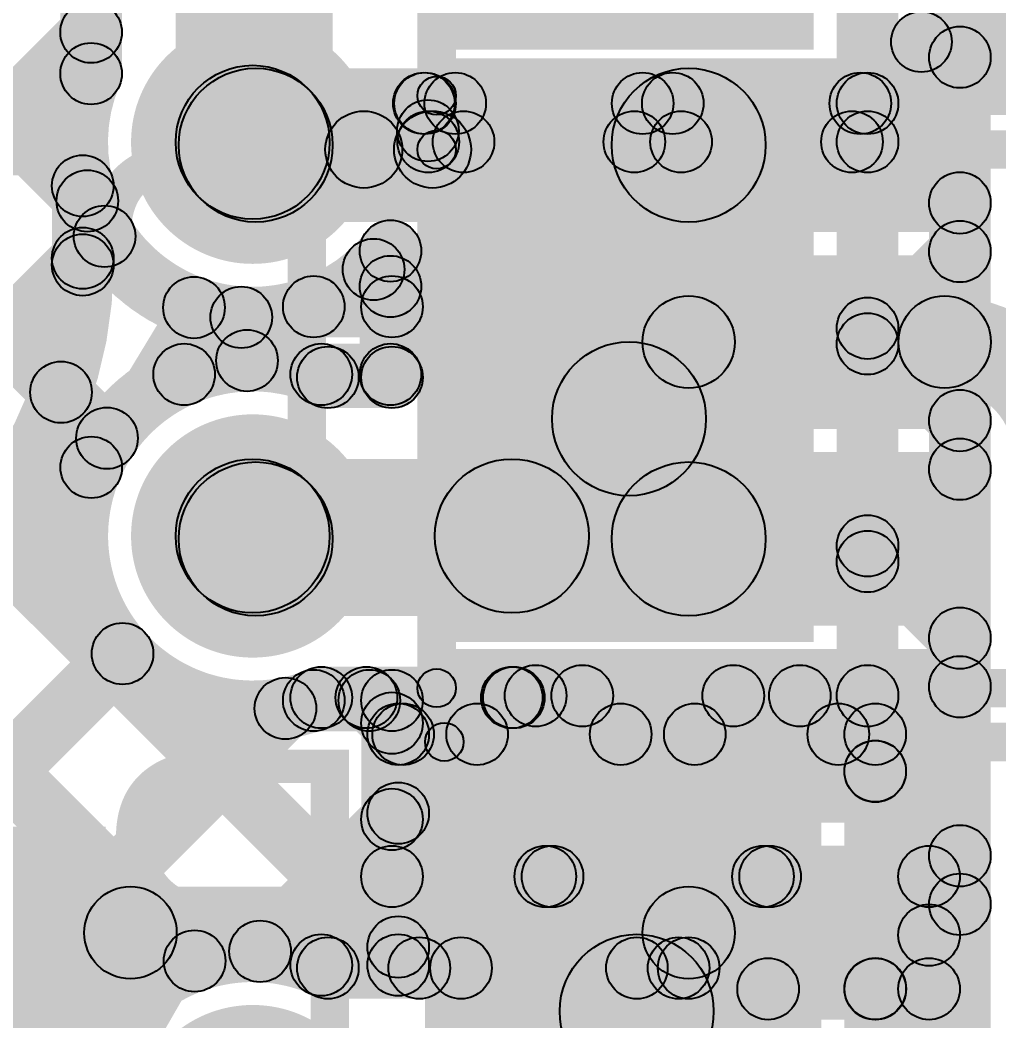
# Model space of a CAD drawing. Header units: millimetres. Extents: x 3.07 to 5.81, y 1.29 to 3.84.
# Drawn here: x 5.1638 to 5.2911, y 1.8767 to 2.0068 of the extents above; entities that cross this region are included whole.
import ezdxf

# ---------------------------------------------------------------- set-up
doc = ezdxf.new("R2010")
doc.units = ezdxf.units.MM
doc.header["$MEASUREMENT"] = 0
for name, color, linetype in [('BottomLayer', 5, 'Continuous'), ('BottomOverlay', 54, 'Continuous'), ('BottomPaste', 16, 'Continuous'), ('BottomSolder', 6, 'Continuous'), ('TopLayer', 1, 'Continuous'), ('TopOverlay', 2, 'Continuous'), ('TopPaste', 8, 'Continuous'), ('TopSolder', 216, 'Continuous'), ('ViaHoleLayer', 16, 'Continuous')]:
    doc.layers.add(name, color=color, linetype=linetype)

# ---------------------------------------------------------------- blocks, each defined once
blk = doc.blocks.new('16_TSSOP_17')
at = {"layer": 'TopLayer'}
for points in [[(-0.13681, 0.09685), (-0.08169, 0.09685), (-0.08169, 0.08228), (-0.13681, 0.08228)], [(-0.13681, 0.07126), (-0.08169, 0.07126), (-0.08169, 0.05669), (-0.13681, 0.05669)], [(-0.13681, 0.04567), (-0.08169, 0.04567), (-0.08169, 0.0311), (-0.13681, 0.0311)], [(-0.13681, 0.02008), (-0.08169, 0.02008), (-0.08169, 0.00551), (-0.13681, 0.00551)], [(-0.13681, -0.00551), (-0.08169, -0.00551), (-0.08169, -0.02008), (-0.13681, -0.02008)]]:
    blk.add_hatch(color=1, dxfattribs=at).paths.add_polyline_path(points)
at = {"layer": 'TopOverlay'}
h = blk.add_hatch(color=2, dxfattribs=at)
edge = h.paths.add_edge_path()
edge.add_arc((-0.079, 0.103), 0.00394, 0, 360)
blk.add_hatch(color=2, dxfattribs=at).paths.add_polyline_path([(-0.079, 0.09906), (-0.079, 0.10694), (0.079, 0.10694), (0.079, 0.09906)])
h = blk.add_hatch(color=2, dxfattribs=at)
edge = h.paths.add_edge_path()
edge.add_arc((-0.15147, 0.089), 0.005, 0, 360)
h = blk.add_hatch(color=2, dxfattribs=at)
edge = h.paths.add_edge_path()
edge.add_arc((-0.14253, 0.089), 0.005, 0, 360)
at = {"layer": 'TopPaste'}
for points in [[(-0.13681, 0.09685), (-0.08169, 0.09685), (-0.08169, 0.08228), (-0.13681, 0.08228)], [(-0.13681, 0.07126), (-0.08169, 0.07126), (-0.08169, 0.05669), (-0.13681, 0.05669)], [(-0.13681, 0.04567), (-0.08169, 0.04567), (-0.08169, 0.0311), (-0.13681, 0.0311)], [(-0.13681, 0.02008), (-0.08169, 0.02008), (-0.08169, 0.00551), (-0.13681, 0.00551)], [(-0.13681, -0.00551), (-0.08169, -0.00551), (-0.08169, -0.02008), (-0.13681, -0.02008)]]:
    blk.add_hatch(color=8, dxfattribs=at).paths.add_polyline_path(points)
at = {"layer": 'TopSolder'}
for points in [[(-0.14081, 0.10085), (-0.07769, 0.10085), (-0.07769, 0.07828), (-0.14081, 0.07828)], [(-0.14081, 0.07526), (-0.07769, 0.07526), (-0.07769, 0.05269), (-0.14081, 0.05269)], [(-0.14081, 0.04967), (-0.07769, 0.04967), (-0.07769, 0.0271), (-0.14081, 0.0271)], [(-0.14081, 0.02408), (-0.07769, 0.02408), (-0.07769, 0.00151), (-0.14081, 0.00151)], [(-0.14081, -0.00151), (-0.07769, -0.00151), (-0.07769, -0.02408), (-0.14081, -0.02408)]]:
    blk.add_hatch(color=216, dxfattribs=at).paths.add_polyline_path(points)
at = {"layer": 'TopOverlay', "const_width": 0.01}
blk.add_lwpolyline([(-0.14253, 0.089, 1), (-0.15147, 0.089, 1)], format="xyb", close=True, dxfattribs=at)
at = {"layer": 'TopOverlay'}
for centre, radius in [((-0.079, 0.103), 0.00394), ((-0.15147, 0.089), 0.005), ((-0.14253, 0.089), 0.005)]:
    blk.add_circle(centre, radius, dxfattribs=at)
blk = doc.blocks.new('RES0805_B_42')
at = {"layer": 'BottomLayer'}
for points in [[(-0.06, 0.025), (-0.02, 0.025), (-0.02, -0.025), (-0.06, -0.025)], [(0.02, 0.025), (0.06, 0.025), (0.06, -0.025), (0.02, -0.025)]]:
    blk.add_hatch(color=5, dxfattribs=at).paths.add_polyline_path(points)
at = {"layer": 'BottomOverlay'}
h = blk.add_hatch(color=54, dxfattribs=at)
edge = h.paths.add_edge_path()
edge.add_arc((-0.065, 0.035), 0.0025, 0, 360)
h = blk.add_hatch(color=54, dxfattribs=at)
edge = h.paths.add_edge_path()
edge.add_arc((-0.065, 0.035), 0.0025, 0, 360)
for points in [[(-0.065, 0.0325), (-0.065, 0.0375), (0.065, 0.0375), (0.065, 0.0325)], [(-0.0625, -0.035), (-0.0675, -0.035), (-0.0675, 0.035), (-0.0625, 0.035)], [(0.0675, -0.035), (0.0625, -0.035), (0.0625, 0.035), (0.0675, 0.035)], [(-0.065, -0.0375), (-0.065, -0.0325), (0.065, -0.0325), (0.065, -0.0375)]]:
    blk.add_hatch(color=54, dxfattribs=at).paths.add_polyline_path(points)
h = blk.add_hatch(color=54, dxfattribs=at)
edge = h.paths.add_edge_path()
edge.add_arc((0.065, 0.035), 0.0025, 0, 360)
h = blk.add_hatch(color=54, dxfattribs=at)
edge = h.paths.add_edge_path()
edge.add_arc((0.065, 0.035), 0.0025, 0, 360)
h = blk.add_hatch(color=54, dxfattribs=at)
edge = h.paths.add_edge_path()
edge.add_arc((-0.065, -0.035), 0.0025, 0, 360)
h = blk.add_hatch(color=54, dxfattribs=at)
edge = h.paths.add_edge_path()
edge.add_arc((-0.065, -0.035), 0.0025, 0, 360)
h = blk.add_hatch(color=54, dxfattribs=at)
edge = h.paths.add_edge_path()
edge.add_arc((0.065, -0.035), 0.0025, 0, 360)
h = blk.add_hatch(color=54, dxfattribs=at)
edge = h.paths.add_edge_path()
edge.add_arc((0.065, -0.035), 0.0025, 0, 360)
at = {"layer": 'BottomPaste'}
for points in [[(-0.06, 0.025), (-0.02, 0.025), (-0.02, -0.025), (-0.06, -0.025)], [(0.02, 0.025), (0.06, 0.025), (0.06, -0.025), (0.02, -0.025)]]:
    blk.add_hatch(color=16, dxfattribs=at).paths.add_polyline_path(points)
at = {"layer": 'BottomSolder'}
for points in [[(-0.064, 0.029), (-0.016, 0.029), (-0.016, -0.029), (-0.064, -0.029)], [(0.016, 0.029), (0.064, 0.029), (0.064, -0.029), (0.016, -0.029)]]:
    blk.add_hatch(color=6, dxfattribs=at).paths.add_polyline_path(points)
at = {"layer": 'BottomOverlay'}
for centre in [(-0.065, 0.035), (-0.065, 0.035), (0.065, 0.035), (0.065, 0.035), (-0.065, -0.035), (-0.065, -0.035), (0.065, -0.035), (0.065, -0.035)]:
    blk.add_circle(centre, 0.0025, dxfattribs=at)
blk = doc.blocks.new('RES0805_B_47')
at = {"layer": 'BottomLayer'}
for points in [[(-0.06, 0.025), (-0.02, 0.025), (-0.02, -0.025), (-0.06, -0.025)], [(0.02, 0.025), (0.06, 0.025), (0.06, -0.025), (0.02, -0.025)]]:
    blk.add_hatch(color=5, dxfattribs=at).paths.add_polyline_path(points)
at = {"layer": 'BottomOverlay'}
h = blk.add_hatch(color=54, dxfattribs=at)
edge = h.paths.add_edge_path()
edge.add_arc((-0.065, 0.035), 0.0025, 0, 360)
h = blk.add_hatch(color=54, dxfattribs=at)
edge = h.paths.add_edge_path()
edge.add_arc((-0.065, 0.035), 0.0025, 0, 360)
for points in [[(0.065, 0.0375), (0.065, 0.0325), (-0.065, 0.0325), (-0.065, 0.0375)], [(-0.0675, 0.035), (-0.0625, 0.035), (-0.0625, -0.035), (-0.0675, -0.035)], [(0.0625, 0.035), (0.0675, 0.035), (0.0675, -0.035), (0.0625, -0.035)], [(0.065, -0.0325), (0.065, -0.0375), (-0.065, -0.0375), (-0.065, -0.0325)]]:
    blk.add_hatch(color=54, dxfattribs=at).paths.add_polyline_path(points)
h = blk.add_hatch(color=54, dxfattribs=at)
edge = h.paths.add_edge_path()
edge.add_arc((0.065, 0.035), 0.0025, 0, 360)
h = blk.add_hatch(color=54, dxfattribs=at)
edge = h.paths.add_edge_path()
edge.add_arc((0.065, 0.035), 0.0025, 0, 360)
h = blk.add_hatch(color=54, dxfattribs=at)
edge = h.paths.add_edge_path()
edge.add_arc((-0.065, -0.035), 0.0025, 0, 360)
h = blk.add_hatch(color=54, dxfattribs=at)
edge = h.paths.add_edge_path()
edge.add_arc((-0.065, -0.035), 0.0025, 0, 360)
h = blk.add_hatch(color=54, dxfattribs=at)
edge = h.paths.add_edge_path()
edge.add_arc((0.065, -0.035), 0.0025, 0, 360)
h = blk.add_hatch(color=54, dxfattribs=at)
edge = h.paths.add_edge_path()
edge.add_arc((0.065, -0.035), 0.0025, 0, 360)
at = {"layer": 'BottomPaste'}
for points in [[(-0.06, 0.025), (-0.02, 0.025), (-0.02, -0.025), (-0.06, -0.025)], [(0.02, 0.025), (0.06, 0.025), (0.06, -0.025), (0.02, -0.025)]]:
    blk.add_hatch(color=16, dxfattribs=at).paths.add_polyline_path(points)
at = {"layer": 'BottomSolder'}
for points in [[(-0.064, 0.029), (-0.016, 0.029), (-0.016, -0.029), (-0.064, -0.029)], [(0.016, 0.029), (0.064, 0.029), (0.064, -0.029), (0.016, -0.029)]]:
    blk.add_hatch(color=6, dxfattribs=at).paths.add_polyline_path(points)
at = {"layer": 'BottomOverlay'}
for centre in [(-0.065, 0.035), (-0.065, 0.035), (0.065, 0.035), (0.065, 0.035), (-0.065, -0.035), (-0.065, -0.035), (0.065, -0.035), (0.065, -0.035)]:
    blk.add_circle(centre, 0.0025, dxfattribs=at)
blk = doc.blocks.new('RES0805_B_48')
at = {"layer": 'BottomLayer'}
for points in [[(-0.06, 0.025), (-0.02, 0.025), (-0.02, -0.025), (-0.06, -0.025)], [(0.02, 0.025), (0.06, 0.025), (0.06, -0.025), (0.02, -0.025)]]:
    blk.add_hatch(color=5, dxfattribs=at).paths.add_polyline_path(points)
at = {"layer": 'BottomOverlay'}
h = blk.add_hatch(color=54, dxfattribs=at)
edge = h.paths.add_edge_path()
edge.add_arc((-0.065, 0.035), 0.0025, 0, 360)
h = blk.add_hatch(color=54, dxfattribs=at)
edge = h.paths.add_edge_path()
edge.add_arc((-0.065, 0.035), 0.0025, 0, 360)
for points in [[(-0.065, 0.0325), (-0.065, 0.0375), (0.065, 0.0375), (0.065, 0.0325)], [(-0.0625, -0.035), (-0.0675, -0.035), (-0.0675, 0.035), (-0.0625, 0.035)], [(0.0675, -0.035), (0.0625, -0.035), (0.0625, 0.035), (0.0675, 0.035)], [(-0.065, -0.0375), (-0.065, -0.0325), (0.065, -0.0325), (0.065, -0.0375)]]:
    blk.add_hatch(color=54, dxfattribs=at).paths.add_polyline_path(points)
h = blk.add_hatch(color=54, dxfattribs=at)
edge = h.paths.add_edge_path()
edge.add_arc((0.065, 0.035), 0.0025, 0, 360)
h = blk.add_hatch(color=54, dxfattribs=at)
edge = h.paths.add_edge_path()
edge.add_arc((0.065, 0.035), 0.0025, 0, 360)
h = blk.add_hatch(color=54, dxfattribs=at)
edge = h.paths.add_edge_path()
edge.add_arc((-0.065, -0.035), 0.0025, 0, 360)
h = blk.add_hatch(color=54, dxfattribs=at)
edge = h.paths.add_edge_path()
edge.add_arc((-0.065, -0.035), 0.0025, 0, 360)
h = blk.add_hatch(color=54, dxfattribs=at)
edge = h.paths.add_edge_path()
edge.add_arc((0.065, -0.035), 0.0025, 0, 360)
h = blk.add_hatch(color=54, dxfattribs=at)
edge = h.paths.add_edge_path()
edge.add_arc((0.065, -0.035), 0.0025, 0, 360)
at = {"layer": 'BottomPaste'}
for points in [[(-0.06, 0.025), (-0.02, 0.025), (-0.02, -0.025), (-0.06, -0.025)], [(0.02, 0.025), (0.06, 0.025), (0.06, -0.025), (0.02, -0.025)]]:
    blk.add_hatch(color=16, dxfattribs=at).paths.add_polyline_path(points)
at = {"layer": 'BottomSolder'}
for points in [[(-0.064, 0.029), (-0.016, 0.029), (-0.016, -0.029), (-0.064, -0.029)], [(0.016, 0.029), (0.064, 0.029), (0.064, -0.029), (0.016, -0.029)]]:
    blk.add_hatch(color=6, dxfattribs=at).paths.add_polyline_path(points)
at = {"layer": 'BottomOverlay'}
for centre in [(-0.065, 0.035), (-0.065, 0.035), (0.065, 0.035), (0.065, 0.035), (-0.065, -0.035), (-0.065, -0.035), (0.065, -0.035), (0.065, -0.035)]:
    blk.add_circle(centre, 0.0025, dxfattribs=at)

msp = doc.modelspace()

# ---------------------------------------------------------------- hatches: boundary and pattern name
at = {"layer": 'BottomLayer'}
for points in [[(4.72717, 2.42309), (4.73283, 2.42875), (5.17543, 1.98615), (5.16977, 1.98049)], [(5.27481, 1.98817), (5.26915, 1.99383), (5.68117, 2.40585), (5.68683, 2.40019)], [(4.72717, 2.39481), (4.73283, 2.40047), (5.17798, 1.95531), (5.17233, 1.94966)], [(4.72717, 2.36653), (4.73283, 2.37218), (5.21583, 1.88918), (5.21017, 1.88353)], [(4.72717, 2.33824), (4.73283, 2.3439), (5.18937, 1.88735), (5.18372, 1.8817)], [(4.72717, 2.30996), (4.73283, 2.31561), (5.17531, 1.87313), (5.16966, 1.86747)], [(5.278, 1.996), (5.27, 1.996), (5.27, 2.068), (5.278, 2.068)], [(5.27117, 2.02051), (5.27683, 2.02617), (5.29817, 2.00483), (5.29251, 1.99917)], [(5.17709, 1.99986), (5.16909, 1.99986), (5.16909, 2.01877), (5.17709, 2.01877)], [(5.20409, 1.99095), (5.18409, 1.99095), (5.18409, 2.01877), (5.20409, 2.01877)], [(4.93583, 1.76233), (4.93017, 1.76799), (5.17027, 2.00808), (5.17592, 2.00243)], [(5.286, 1.998), (5.286, 2.006), (5.428, 2.006), (5.428, 1.998)], [(5.29, 1.834), (5.282, 1.834), (5.282, 2.002), (5.29, 2.002)], [(5.21634, 1.992), (5.21634, 2), (5.274, 2), (5.274, 1.992)], [(5.21366, 1.99317), (5.21932, 1.99883), (5.22432, 1.99383), (5.21866, 1.98817)], [(5.21968, 1.98962), (5.21403, 1.99528), (5.21758, 1.99883), (5.22324, 1.99317)], [(5.24652, 1.98817), (5.24086, 1.99383), (5.24586, 1.99883), (5.25152, 1.99317)], [(5.24195, 1.99317), (5.2476, 1.99883), (5.2526, 1.99383), (5.24695, 1.98817)], [(5.27023, 1.99317), (5.27589, 1.99883), (5.28883, 1.98589), (5.28317, 1.98023)], [(5.21691, 1.987), (5.21691, 1.995), (5.274, 1.995), (5.274, 1.987)], [(5.278, 1.919), (5.27, 1.919), (5.27, 1.991), (5.278, 1.991)], [(4.93583, 1.73405), (4.93017, 1.7397), (5.17201, 1.98155), (5.17767, 1.97589)], [(5.27683, 1.96191), (5.27117, 1.96757), (5.28317, 1.97957), (5.28883, 1.97391)], [(5.20697, 1.97158), (5.21263, 1.97724), (5.21483, 1.97503), (5.20917, 1.96938)], [(5.216, 1.96077), (5.208, 1.96077), (5.208, 1.97682), (5.216, 1.97682)], [(5.18364, 1.96663), (5.18929, 1.97228), (5.19618, 1.9654), (5.19052, 1.95974)], [(5.188, 1.95794), (5.18235, 1.9636), (5.18977, 1.97102), (5.19543, 1.96536)], [(5.27117, 1.96395), (5.27683, 1.9696), (5.28883, 1.9576), (5.28317, 1.95195)], [(5.203, 1.95677), (5.203, 1.96477), (5.212, 1.96477), (5.212, 1.95677)], [(5.23484, 1.9327), (5.2207, 1.94684), (5.23593, 1.96207), (5.25007, 1.94793)], [(4.93583, 1.70576), (4.93017, 1.71142), (5.17027, 1.95152), (5.17593, 1.94586)], [(5.27683, 1.93363), (5.27117, 1.93928), (5.28317, 1.95128), (5.28883, 1.94563)], [(5.19409, 1.92977), (5.19409, 1.94977), (5.22777, 1.94977), (5.22777, 1.92977)], [(5.27117, 1.93566), (5.27683, 1.94132), (5.28883, 1.92932), (5.28317, 1.92366)], [(4.93583, 1.67748), (4.93017, 1.68314), (5.17434, 1.92731), (5.18, 1.92165)], [(5.23086, 1.915), (5.23086, 1.923), (5.274, 1.923), (5.274, 1.915)], [(5.27783, 1.90634), (5.27217, 1.912), (5.28317, 1.923), (5.28883, 1.91734)], [(5.203, 1.91477), (5.203, 1.92277), (5.22777, 1.92277), (5.22777, 1.91477)], [(5.23409, 1.91617), (5.23975, 1.92183), (5.24475, 1.91683), (5.23909, 1.91117)], [(5.25437, 1.91117), (5.24872, 1.91683), (5.25372, 1.92183), (5.25937, 1.91617)], [(5.26238, 1.91617), (5.26803, 1.92183), (5.27303, 1.91683), (5.26738, 1.91117)], [(5.20604, 1.91594), (5.2117, 1.9216), (5.21647, 1.91683), (5.21081, 1.91117)], [(5.22609, 1.91117), (5.22043, 1.91683), (5.22521, 1.9216), (5.23086, 1.91594)], [(4.93583, 1.64919), (4.93017, 1.65485), (5.19551, 1.92019), (5.20116, 1.91453)], [(5.213, 1.91), (5.213, 1.918), (5.275, 1.918), (5.275, 1.91)], [(5.26738, 1.91117), (5.27303, 1.91683), (5.27783, 1.91203), (5.27217, 1.90638)], [(5.217, 1.884), (5.209, 1.884), (5.209, 1.914), (5.217, 1.914)], [(5.279, 1.842), (5.271, 1.842), (5.271, 1.914), (5.279, 1.914)], [(5.27217, 1.90638), (5.27783, 1.91203), (5.28883, 1.90103), (5.28317, 1.89538)], [(5.19788, 1.88296), (5.19222, 1.88862), (5.21017, 1.90657), (5.21583, 1.90091)], [(5.27783, 1.87806), (5.27217, 1.88371), (5.28317, 1.89471), (5.28883, 1.88906)], [(5.203, 1.88), (5.203, 1.888), (5.213, 1.888), (5.213, 1.88)], [(5.23607, 1.85593), (5.22193, 1.87007), (5.23693, 1.88507), (5.25107, 1.87093)], [(5.27217, 1.87809), (5.27783, 1.88375), (5.28883, 1.87275), (5.28317, 1.86709)]]:
    msp.add_hatch(color=5, dxfattribs=at).paths.add_polyline_path(points)
h = msp.add_hatch(color=5, dxfattribs=at)
edge = h.paths.add_edge_path()
edge.add_arc((5.17309, 2.00525), 0.004, 0, 360)
h = msp.add_hatch(color=5, dxfattribs=at)
edge = h.paths.add_edge_path()
edge.add_arc((5.286, 2.002), 0.004, 0, 360)
h = msp.add_hatch(color=5, dxfattribs=at)
edge = h.paths.add_edge_path()
edge.add_arc((5.286, 2.002), 0.004, 0, 360)
h = msp.add_hatch(color=5, dxfattribs=at)
edge = h.paths.add_edge_path()
edge.add_arc((5.17309, 1.99986), 0.004, 0, 360)
h = msp.add_hatch(color=5, dxfattribs=at)
edge = h.paths.add_edge_path()
edge.add_arc((5.17309, 1.99986), 0.004, 0, 360)
h = msp.add_hatch(color=5, dxfattribs=at)
edge = h.paths.add_edge_path()
edge.add_arc((5.19409, 1.99095), 0.01181, 0, 360)
h = msp.add_hatch(color=5, dxfattribs=at)
edge = h.paths.add_edge_path()
edge.add_arc((5.19409, 1.99095), 0.01, 0, 360)
h = msp.add_hatch(color=5, dxfattribs=at)
edge = h.paths.add_edge_path()
edge.add_arc((5.21634, 1.996), 0.004, 0, 360)
h = msp.add_hatch(color=5, dxfattribs=at)
edge = h.paths.add_edge_path()
edge.add_arc((5.21634, 1.996), 0.004, 0, 360)
h = msp.add_hatch(color=5, dxfattribs=at)
edge = h.paths.add_edge_path()
edge.add_arc((5.21649, 1.996), 0.004, 0, 360)
h = msp.add_hatch(color=5, dxfattribs=at)
edge = h.paths.add_edge_path()
edge.add_arc((5.22041, 1.996), 0.004, 0, 360)
h = msp.add_hatch(color=5, dxfattribs=at)
edge = h.paths.add_edge_path()
edge.add_arc((5.24477, 1.996), 0.004, 0, 360)
h = msp.add_hatch(color=5, dxfattribs=at)
edge = h.paths.add_edge_path()
edge.add_arc((5.24869, 1.996), 0.004, 0, 360)
h = msp.add_hatch(color=5, dxfattribs=at)
edge = h.paths.add_edge_path()
edge.add_arc((5.27306, 1.996), 0.004, 0, 360)
h = msp.add_hatch(color=5, dxfattribs=at)
edge = h.paths.add_edge_path()
edge.add_arc((5.274, 1.996), 0.004, 0, 360)
h = msp.add_hatch(color=5, dxfattribs=at)
edge = h.paths.add_edge_path()
edge.add_arc((5.274, 1.996), 0.004, 0, 360)
h = msp.add_hatch(color=5, dxfattribs=at)
edge = h.paths.add_edge_path()
edge.add_arc((5.21686, 1.99245), 0.004, 0, 360)
h = msp.add_hatch(color=5, dxfattribs=at)
edge = h.paths.add_edge_path()
edge.add_arc((5.21691, 1.991), 0.004, 0, 360)
h = msp.add_hatch(color=5, dxfattribs=at)
edge = h.paths.add_edge_path()
edge.add_arc((5.21691, 1.991), 0.004, 0, 360)
h = msp.add_hatch(color=5, dxfattribs=at)
edge = h.paths.add_edge_path()
edge.add_arc((5.22149, 1.991), 0.004, 0, 360)
h = msp.add_hatch(color=5, dxfattribs=at)
edge = h.paths.add_edge_path()
edge.add_arc((5.24369, 1.991), 0.004, 0, 360)
h = msp.add_hatch(color=5, dxfattribs=at)
edge = h.paths.add_edge_path()
edge.add_arc((5.24977, 1.991), 0.004, 0, 360)
h = msp.add_hatch(color=5, dxfattribs=at)
edge = h.paths.add_edge_path()
edge.add_arc((5.27198, 1.991), 0.004, 0, 360)
h = msp.add_hatch(color=5, dxfattribs=at)
edge = h.paths.add_edge_path()
edge.add_arc((5.274, 1.991), 0.004, 0, 360)
h = msp.add_hatch(color=5, dxfattribs=at)
edge = h.paths.add_edge_path()
edge.add_arc((5.274, 1.991), 0.004, 0, 360)
h = msp.add_hatch(color=5, dxfattribs=at)
edge = h.paths.add_edge_path()
edge.add_arc((5.1726, 1.98332), 0.004, 0, 360)
h = msp.add_hatch(color=5, dxfattribs=at)
edge = h.paths.add_edge_path()
edge.add_arc((5.286, 1.98306), 0.004, 0, 360)
h = msp.add_hatch(color=5, dxfattribs=at)
edge = h.paths.add_edge_path()
edge.add_arc((5.17484, 1.97872), 0.004, 0, 360)
h = msp.add_hatch(color=5, dxfattribs=at)
edge = h.paths.add_edge_path()
edge.add_arc((5.212, 1.97682), 0.004, 0, 360)
h = msp.add_hatch(color=5, dxfattribs=at)
edge = h.paths.add_edge_path()
edge.add_arc((5.212, 1.97682), 0.004, 0, 360)
h = msp.add_hatch(color=5, dxfattribs=at)
edge = h.paths.add_edge_path()
edge.add_arc((5.286, 1.97674), 0.004, 0, 360)
h = msp.add_hatch(color=5, dxfattribs=at)
edge = h.paths.add_edge_path()
edge.add_arc((5.2098, 1.97441), 0.004, 0, 360)
h = msp.add_hatch(color=5, dxfattribs=at)
edge = h.paths.add_edge_path()
edge.add_arc((5.212, 1.9722), 0.004, 0, 360)
h = msp.add_hatch(color=5, dxfattribs=at)
edge = h.paths.add_edge_path()
edge.add_arc((5.18646, 1.96946), 0.004, 0, 360)
h = msp.add_hatch(color=5, dxfattribs=at)
edge = h.paths.add_edge_path()
edge.add_arc((5.1926, 1.96819), 0.004, 0, 360)
h = msp.add_hatch(color=5, dxfattribs=at)
edge = h.paths.add_edge_path()
edge.add_arc((5.274, 1.96677), 0.004, 0, 360)
h = msp.add_hatch(color=5, dxfattribs=at)
edge = h.paths.add_edge_path()
edge.add_arc((5.274, 1.96474), 0.004, 0, 360)
h = msp.add_hatch(color=5, dxfattribs=at)
edge = h.paths.add_edge_path()
edge.add_arc((5.19335, 1.96257), 0.004, 0, 360)
h = msp.add_hatch(color=5, dxfattribs=at)
edge = h.paths.add_edge_path()
edge.add_arc((5.18518, 1.96077), 0.004, 0, 360)
h = msp.add_hatch(color=5, dxfattribs=at)
edge = h.paths.add_edge_path()
edge.add_arc((5.203, 1.96077), 0.004, 0, 360)
h = msp.add_hatch(color=5, dxfattribs=at)
edge = h.paths.add_edge_path()
edge.add_arc((5.203, 1.96077), 0.004, 0, 360)
h = msp.add_hatch(color=5, dxfattribs=at)
edge = h.paths.add_edge_path()
edge.add_arc((5.212, 1.96077), 0.004, 0, 360)
h = msp.add_hatch(color=5, dxfattribs=at)
edge = h.paths.add_edge_path()
edge.add_arc((5.212, 1.96077), 0.004, 0, 360)
h = msp.add_hatch(color=5, dxfattribs=at)
edge = h.paths.add_edge_path()
edge.add_arc((5.243, 1.955), 0.01, 0, 360)
h = msp.add_hatch(color=5, dxfattribs=at)
edge = h.paths.add_edge_path()
edge.add_arc((5.286, 1.95477), 0.004, 0, 360)
h = msp.add_hatch(color=5, dxfattribs=at)
edge = h.paths.add_edge_path()
edge.add_arc((5.17515, 1.95248), 0.004, 0, 360)
h = msp.add_hatch(color=5, dxfattribs=at)
edge = h.paths.add_edge_path()
edge.add_arc((5.1731, 1.94869), 0.004, 0, 360)
h = msp.add_hatch(color=5, dxfattribs=at)
edge = h.paths.add_edge_path()
edge.add_arc((5.19409, 1.93977), 0.01181, 0, 360)
h = msp.add_hatch(color=5, dxfattribs=at)
edge = h.paths.add_edge_path()
edge.add_arc((5.286, 1.94845), 0.004, 0, 360)
h = msp.add_hatch(color=5, dxfattribs=at)
edge = h.paths.add_edge_path()
edge.add_arc((5.19409, 1.93977), 0.01, 0, 360)
h = msp.add_hatch(color=5, dxfattribs=at)
edge = h.paths.add_edge_path()
edge.add_arc((5.22777, 1.93977), 0.01, 0, 360)
h = msp.add_hatch(color=5, dxfattribs=at)
edge = h.paths.add_edge_path()
edge.add_arc((5.22777, 1.93977), 0.01, 0, 360)
h = msp.add_hatch(color=5, dxfattribs=at)
edge = h.paths.add_edge_path()
edge.add_arc((5.274, 1.93849), 0.004, 0, 360)
h = msp.add_hatch(color=5, dxfattribs=at)
edge = h.paths.add_edge_path()
edge.add_arc((5.274, 1.93645), 0.004, 0, 360)
h = msp.add_hatch(color=5, dxfattribs=at)
edge = h.paths.add_edge_path()
edge.add_arc((5.286, 1.92649), 0.004, 0, 360)
h = msp.add_hatch(color=5, dxfattribs=at)
edge = h.paths.add_edge_path()
edge.add_arc((5.17717, 1.92448), 0.004, 0, 360)
h = msp.add_hatch(color=5, dxfattribs=at)
edge = h.paths.add_edge_path()
edge.add_arc((5.23086, 1.919), 0.004, 0, 360)
h = msp.add_hatch(color=5, dxfattribs=at)
edge = h.paths.add_edge_path()
edge.add_arc((5.23086, 1.919), 0.004, 0, 360)
h = msp.add_hatch(color=5, dxfattribs=at)
edge = h.paths.add_edge_path()
edge.add_arc((5.23086, 1.919), 0.004, 0, 360)
h = msp.add_hatch(color=5, dxfattribs=at)
edge = h.paths.add_edge_path()
edge.add_arc((5.23692, 1.919), 0.004, 0, 360)
h = msp.add_hatch(color=5, dxfattribs=at)
edge = h.paths.add_edge_path()
edge.add_arc((5.25655, 1.919), 0.004, 0, 360)
h = msp.add_hatch(color=5, dxfattribs=at)
edge = h.paths.add_edge_path()
edge.add_arc((5.2652, 1.919), 0.004, 0, 360)
h = msp.add_hatch(color=5, dxfattribs=at)
edge = h.paths.add_edge_path()
edge.add_arc((5.274, 1.919), 0.004, 0, 360)
h = msp.add_hatch(color=5, dxfattribs=at)
edge = h.paths.add_edge_path()
edge.add_arc((5.274, 1.919), 0.004, 0, 360)
h = msp.add_hatch(color=5, dxfattribs=at)
edge = h.paths.add_edge_path()
edge.add_arc((5.286, 1.92017), 0.004, 0, 360)
h = msp.add_hatch(color=5, dxfattribs=at)
edge = h.paths.add_edge_path()
edge.add_arc((5.203, 1.91877), 0.004, 0, 360)
h = msp.add_hatch(color=5, dxfattribs=at)
edge = h.paths.add_edge_path()
edge.add_arc((5.203, 1.91877), 0.004, 0, 360)
h = msp.add_hatch(color=5, dxfattribs=at)
edge = h.paths.add_edge_path()
edge.add_arc((5.20887, 1.91877), 0.004, 0, 360)
h = msp.add_hatch(color=5, dxfattribs=at)
edge = h.paths.add_edge_path()
edge.add_arc((5.22777, 1.91877), 0.004, 0, 360)
h = msp.add_hatch(color=5, dxfattribs=at)
edge = h.paths.add_edge_path()
edge.add_arc((5.22777, 1.91877), 0.004, 0, 360)
h = msp.add_hatch(color=5, dxfattribs=at)
edge = h.paths.add_edge_path()
edge.add_arc((5.22777, 1.91877), 0.004, 0, 360)
h = msp.add_hatch(color=5, dxfattribs=at)
edge = h.paths.add_edge_path()
edge.add_arc((5.22803, 1.91877), 0.004, 0, 360)
h = msp.add_hatch(color=5, dxfattribs=at)
edge = h.paths.add_edge_path()
edge.add_arc((5.19834, 1.91736), 0.004, 0, 360)
h = msp.add_hatch(color=5, dxfattribs=at)
edge = h.paths.add_edge_path()
edge.add_arc((5.213, 1.914), 0.004, 0, 360)
h = msp.add_hatch(color=5, dxfattribs=at)
edge = h.paths.add_edge_path()
edge.add_arc((5.213, 1.914), 0.004, 0, 360)
h = msp.add_hatch(color=5, dxfattribs=at)
edge = h.paths.add_edge_path()
edge.add_arc((5.21364, 1.914), 0.004, 0, 360)
h = msp.add_hatch(color=5, dxfattribs=at)
edge = h.paths.add_edge_path()
edge.add_arc((5.22326, 1.914), 0.004, 0, 360)
h = msp.add_hatch(color=5, dxfattribs=at)
edge = h.paths.add_edge_path()
edge.add_arc((5.24192, 1.914), 0.004, 0, 360)
h = msp.add_hatch(color=5, dxfattribs=at)
edge = h.paths.add_edge_path()
edge.add_arc((5.25155, 1.914), 0.004, 0, 360)
h = msp.add_hatch(color=5, dxfattribs=at)
edge = h.paths.add_edge_path()
edge.add_arc((5.2702, 1.914), 0.004, 0, 360)
h = msp.add_hatch(color=5, dxfattribs=at)
edge = h.paths.add_edge_path()
edge.add_arc((5.2702, 1.914), 0.004, 0, 360)
h = msp.add_hatch(color=5, dxfattribs=at)
edge = h.paths.add_edge_path()
edge.add_arc((5.275, 1.914), 0.004, 0, 360)
h = msp.add_hatch(color=5, dxfattribs=at)
edge = h.paths.add_edge_path()
edge.add_arc((5.275, 1.914), 0.004, 0, 360)
h = msp.add_hatch(color=5, dxfattribs=at)
edge = h.paths.add_edge_path()
edge.add_arc((5.275, 1.9092), 0.004, 0, 360)
h = msp.add_hatch(color=5, dxfattribs=at)
edge = h.paths.add_edge_path()
edge.add_arc((5.275, 1.9092), 0.004, 0, 360)
h = msp.add_hatch(color=5, dxfattribs=at)
edge = h.paths.add_edge_path()
edge.add_arc((5.275, 1.90917), 0.004, 0, 360)
h = msp.add_hatch(color=5, dxfattribs=at)
edge = h.paths.add_edge_path()
edge.add_arc((5.213, 1.90374), 0.004, 0, 360)
h = msp.add_hatch(color=5, dxfattribs=at)
edge = h.paths.add_edge_path()
edge.add_arc((5.286, 1.8982), 0.004, 0, 360)
h = msp.add_hatch(color=5, dxfattribs=at)
edge = h.paths.add_edge_path()
edge.add_arc((5.286, 1.89189), 0.004, 0, 360)
h = msp.add_hatch(color=5, dxfattribs=at)
edge = h.paths.add_edge_path()
edge.add_arc((5.19505, 1.88579), 0.004, 0, 360)
h = msp.add_hatch(color=5, dxfattribs=at)
edge = h.paths.add_edge_path()
edge.add_arc((5.213, 1.88635), 0.004, 0, 360)
h = msp.add_hatch(color=5, dxfattribs=at)
edge = h.paths.add_edge_path()
edge.add_arc((5.18654, 1.88453), 0.004, 0, 360)
h = msp.add_hatch(color=5, dxfattribs=at)
edge = h.paths.add_edge_path()
edge.add_arc((5.203, 1.884), 0.004, 0, 360)
h = msp.add_hatch(color=5, dxfattribs=at)
edge = h.paths.add_edge_path()
edge.add_arc((5.203, 1.884), 0.004, 0, 360)
h = msp.add_hatch(color=5, dxfattribs=at)
edge = h.paths.add_edge_path()
edge.add_arc((5.213, 1.884), 0.004, 0, 360)
h = msp.add_hatch(color=5, dxfattribs=at)
edge = h.paths.add_edge_path()
edge.add_arc((5.213, 1.884), 0.004, 0, 360)
h = msp.add_hatch(color=5, dxfattribs=at)
edge = h.paths.add_edge_path()
edge.add_arc((5.244, 1.878), 0.01, 0, 360)
h = msp.add_hatch(color=5, dxfattribs=at)
edge = h.paths.add_edge_path()
edge.add_arc((5.275, 1.88092), 0.004, 0, 360)
h = msp.add_hatch(color=5, dxfattribs=at)
edge = h.paths.add_edge_path()
edge.add_arc((5.275, 1.88089), 0.004, 0, 360)
at = {"layer": 'BottomSolder'}
h = msp.add_hatch(color=6, dxfattribs=at)
edge = h.paths.add_edge_path()
edge.add_arc((5.19409, 1.99095), 0.01581, 0, 360)
h = msp.add_hatch(color=6, dxfattribs=at)
edge = h.paths.add_edge_path()
edge.add_arc((5.19409, 1.93977), 0.01581, 0, 360)
h = msp.add_hatch(color=6, dxfattribs=at)
edge = h.paths.add_edge_path()
edge.add_arc((5.19409, 1.863), 0.01581, 0, 360)
at = {"layer": 'TopLayer'}
for points in [[(5.20448, 1.99057), (5.18448, 1.99057), (5.18448, 2.02), (5.20448, 2.02)], [(5.19448, 1.98057), (5.19448, 2.00057), (5.25075, 2.00057), (5.25075, 1.98057)], [(5.176, 1.975), (5.168, 1.975), (5.168, 1.98528), (5.176, 1.98528)], [(5.17483, 1.97305), (5.16917, 1.9787), (5.17201, 1.98155), (5.17767, 1.97589)], [(5.20203, 1.96557), (5.20203, 1.97357), (5.21219, 1.97357), (5.21219, 1.96557)], [(5.18364, 1.96663), (5.18929, 1.97228), (5.19618, 1.9654), (5.19052, 1.95974)], [(5.188, 1.95794), (5.18235, 1.9636), (5.18977, 1.97102), (5.19543, 1.96536)], [(5.25075, 1.95898), (5.25075, 1.97098), (5.28402, 1.97098), (5.28402, 1.95898)], [(5.21619, 1.96039), (5.20819, 1.96039), (5.20819, 1.96957), (5.21619, 1.96957)], [(5.20386, 1.95639), (5.20386, 1.96439), (5.21219, 1.96439), (5.21219, 1.95639)], [(5.16636, 1.95563), (5.17201, 1.96128), (5.17798, 1.95531), (5.17233, 1.94966)], [(4.60024, 1.37017), (4.59458, 1.37583), (5.17027, 1.95152), (5.17593, 1.94586)], [(5.19448, 1.92939), (5.19448, 1.94939), (5.25075, 1.94939), (5.25075, 1.92939)], [(5.15568, 1.93801), (5.16134, 1.94367), (5.21857, 1.88644), (5.21291, 1.88079)], [(5.1391, 1.92631), (5.14476, 1.93197), (5.18937, 1.88735), (5.18372, 1.8817)], [(4.62852, 1.37017), (4.62286, 1.37583), (5.17434, 1.92731), (5.18, 1.92165)], [(5.11496, 1.92217), (5.12061, 1.92783), (5.17531, 1.87313), (5.16966, 1.86747)], [(5.20203, 1.91439), (5.20203, 1.92239), (5.21219, 1.92239), (5.21219, 1.91439)], [(5.20642, 1.91556), (5.21208, 1.92121), (5.21502, 1.91828), (5.20936, 1.91262)], [(4.65681, 1.37017), (4.65115, 1.37583), (5.19551, 1.92019), (5.20116, 1.91453)], [(5.21619, 1.89551), (5.20819, 1.89551), (5.20819, 1.91839), (5.21619, 1.91839)], [(5.19788, 1.88296), (5.19222, 1.88862), (5.20936, 1.90576), (5.21502, 1.9001)], [(5.017, 1.82), (5.175, 1.82), (5.175, 1.902), (5.017, 1.902)], [(5.21219, 1.89151), (5.21219, 1.89951), (5.282, 1.89951), (5.282, 1.89151)], [(5.22399, 1.88079), (5.21833, 1.88644), (5.23023, 1.89834), (5.23589, 1.89268)], [(5.2293, 1.89268), (5.23496, 1.89834), (5.24685, 1.88644), (5.2412, 1.88079)], [(5.25227, 1.88079), (5.24662, 1.88644), (5.25851, 1.89834), (5.26417, 1.89268)], [(5.25758, 1.89268), (5.26324, 1.89834), (5.27785, 1.88373), (5.27219, 1.87807)], [(5.286, 1.8809), (5.278, 1.8809), (5.278, 1.89551), (5.286, 1.89551)], [(5.1782, 1.8822), (5.1782, 1.8942), (5.25075, 1.8942), (5.25075, 1.8822)], [(5.27784, 1.87807), (5.27218, 1.88373), (5.27917, 1.89071), (5.28483, 1.88506)], [(5.20386, 1.87961), (5.20386, 1.88761), (5.25075, 1.88761), (5.25075, 1.87961)], [(5.26108, 1.8769), (5.26108, 1.8849), (5.282, 1.8849), (5.282, 1.8769)]]:
    msp.add_hatch(color=1, dxfattribs=at).paths.add_polyline_path(points)
h = msp.add_hatch(color=1, dxfattribs=at)
edge = h.paths.add_edge_path()
edge.add_arc((5.19409, 1.99095), 0.01181, 0, 360)
h = msp.add_hatch(color=1, dxfattribs=at)
edge = h.paths.add_edge_path()
edge.add_arc((5.19448, 1.99057), 0.01, 0, 360)
h = msp.add_hatch(color=1, dxfattribs=at)
edge = h.paths.add_edge_path()
edge.add_arc((5.19448, 1.99057), 0.01, 0, 360)
h = msp.add_hatch(color=1, dxfattribs=at)
edge = h.paths.add_edge_path()
edge.add_arc((5.25075, 1.99057), 0.01, 0, 360)
h = msp.add_hatch(color=1, dxfattribs=at)
edge = h.paths.add_edge_path()
edge.add_arc((5.172, 1.98528), 0.004, 0, 360)
h = msp.add_hatch(color=1, dxfattribs=at)
edge = h.paths.add_edge_path()
edge.add_arc((5.172, 1.98528), 0.004, 0, 360)
h = msp.add_hatch(color=1, dxfattribs=at)
edge = h.paths.add_edge_path()
edge.add_arc((5.17484, 1.97872), 0.004, 0, 360)
h = msp.add_hatch(color=1, dxfattribs=at)
edge = h.paths.add_edge_path()
edge.add_arc((5.172, 1.97588), 0.004, 0, 360)
h = msp.add_hatch(color=1, dxfattribs=at)
edge = h.paths.add_edge_path()
edge.add_arc((5.172, 1.975), 0.004, 0, 360)
h = msp.add_hatch(color=1, dxfattribs=at)
edge = h.paths.add_edge_path()
edge.add_arc((5.172, 1.975), 0.004, 0, 360)
h = msp.add_hatch(color=1, dxfattribs=at)
edge = h.paths.add_edge_path()
edge.add_arc((5.18646, 1.96946), 0.004, 0, 360)
h = msp.add_hatch(color=1, dxfattribs=at)
edge = h.paths.add_edge_path()
edge.add_arc((5.20203, 1.96957), 0.004, 0, 360)
h = msp.add_hatch(color=1, dxfattribs=at)
edge = h.paths.add_edge_path()
edge.add_arc((5.20203, 1.96957), 0.004, 0, 360)
h = msp.add_hatch(color=1, dxfattribs=at)
edge = h.paths.add_edge_path()
edge.add_arc((5.21219, 1.96957), 0.004, 0, 360)
h = msp.add_hatch(color=1, dxfattribs=at)
edge = h.paths.add_edge_path()
edge.add_arc((5.21219, 1.96957), 0.004, 0, 360)
h = msp.add_hatch(color=1, dxfattribs=at)
edge = h.paths.add_edge_path()
edge.add_arc((5.1926, 1.96819), 0.004, 0, 360)
h = msp.add_hatch(color=1, dxfattribs=at)
edge = h.paths.add_edge_path()
edge.add_arc((5.25075, 1.96498), 0.006, 0, 360)
h = msp.add_hatch(color=1, dxfattribs=at)
edge = h.paths.add_edge_path()
edge.add_arc((5.28402, 1.96498), 0.006, 0, 360)
h = msp.add_hatch(color=1, dxfattribs=at)
edge = h.paths.add_edge_path()
edge.add_arc((5.28402, 1.96498), 0.006, 0, 360)
h = msp.add_hatch(color=1, dxfattribs=at)
edge = h.paths.add_edge_path()
edge.add_arc((5.19335, 1.96257), 0.004, 0, 360)
h = msp.add_hatch(color=1, dxfattribs=at)
edge = h.paths.add_edge_path()
edge.add_arc((5.18518, 1.96077), 0.004, 0, 360)
h = msp.add_hatch(color=1, dxfattribs=at)
edge = h.paths.add_edge_path()
edge.add_arc((5.20386, 1.96039), 0.004, 0, 360)
h = msp.add_hatch(color=1, dxfattribs=at)
edge = h.paths.add_edge_path()
edge.add_arc((5.20386, 1.96039), 0.004, 0, 360)
h = msp.add_hatch(color=1, dxfattribs=at)
edge = h.paths.add_edge_path()
edge.add_arc((5.21219, 1.96039), 0.004, 0, 360)
h = msp.add_hatch(color=1, dxfattribs=at)
edge = h.paths.add_edge_path()
edge.add_arc((5.21219, 1.96039), 0.004, 0, 360)
h = msp.add_hatch(color=1, dxfattribs=at)
edge = h.paths.add_edge_path()
edge.add_arc((5.16918, 1.95846), 0.004, 0, 360)
h = msp.add_hatch(color=1, dxfattribs=at)
edge = h.paths.add_edge_path()
edge.add_arc((5.17515, 1.95248), 0.004, 0, 360)
h = msp.add_hatch(color=1, dxfattribs=at)
edge = h.paths.add_edge_path()
edge.add_arc((5.1731, 1.94869), 0.004, 0, 360)
h = msp.add_hatch(color=1, dxfattribs=at)
edge = h.paths.add_edge_path()
edge.add_arc((5.19409, 1.93977), 0.01181, 0, 360)
h = msp.add_hatch(color=1, dxfattribs=at)
edge = h.paths.add_edge_path()
edge.add_arc((5.19448, 1.93939), 0.01, 0, 360)
h = msp.add_hatch(color=1, dxfattribs=at)
edge = h.paths.add_edge_path()
edge.add_arc((5.25075, 1.93939), 0.01, 0, 360)
h = msp.add_hatch(color=1, dxfattribs=at)
edge = h.paths.add_edge_path()
edge.add_arc((5.17717, 1.92448), 0.004, 0, 360)
h = msp.add_hatch(color=1, dxfattribs=at)
edge = h.paths.add_edge_path()
edge.add_arc((5.20203, 1.91839), 0.004, 0, 360)
h = msp.add_hatch(color=1, dxfattribs=at)
edge = h.paths.add_edge_path()
edge.add_arc((5.20203, 1.91839), 0.004, 0, 360)
h = msp.add_hatch(color=1, dxfattribs=at)
edge = h.paths.add_edge_path()
edge.add_arc((5.20925, 1.91839), 0.004, 0, 360)
h = msp.add_hatch(color=1, dxfattribs=at)
edge = h.paths.add_edge_path()
edge.add_arc((5.21219, 1.91839), 0.004, 0, 360)
h = msp.add_hatch(color=1, dxfattribs=at)
edge = h.paths.add_edge_path()
edge.add_arc((5.21219, 1.91839), 0.004, 0, 360)
h = msp.add_hatch(color=1, dxfattribs=at)
edge = h.paths.add_edge_path()
edge.add_arc((5.19834, 1.91736), 0.004, 0, 360)
h = msp.add_hatch(color=1, dxfattribs=at)
edge = h.paths.add_edge_path()
edge.add_arc((5.21219, 1.91545), 0.004, 0, 360)
h = msp.add_hatch(color=1, dxfattribs=at)
edge = h.paths.add_edge_path()
edge.add_arc((5.21219, 1.90293), 0.004, 0, 360)
h = msp.add_hatch(color=1, dxfattribs=at)
edge = h.paths.add_edge_path()
edge.add_arc((5.21219, 1.89551), 0.004, 0, 360)
h = msp.add_hatch(color=1, dxfattribs=at)
edge = h.paths.add_edge_path()
edge.add_arc((5.21219, 1.89551), 0.004, 0, 360)
h = msp.add_hatch(color=1, dxfattribs=at)
edge = h.paths.add_edge_path()
edge.add_arc((5.23213, 1.89551), 0.004, 0, 360)
h = msp.add_hatch(color=1, dxfattribs=at)
edge = h.paths.add_edge_path()
edge.add_arc((5.23306, 1.89551), 0.004, 0, 360)
h = msp.add_hatch(color=1, dxfattribs=at)
edge = h.paths.add_edge_path()
edge.add_arc((5.26041, 1.89551), 0.004, 0, 360)
h = msp.add_hatch(color=1, dxfattribs=at)
edge = h.paths.add_edge_path()
edge.add_arc((5.26134, 1.89551), 0.004, 0, 360)
h = msp.add_hatch(color=1, dxfattribs=at)
edge = h.paths.add_edge_path()
edge.add_arc((5.282, 1.89551), 0.004, 0, 360)
h = msp.add_hatch(color=1, dxfattribs=at)
edge = h.paths.add_edge_path()
edge.add_arc((5.282, 1.89551), 0.004, 0, 360)
h = msp.add_hatch(color=1, dxfattribs=at)
edge = h.paths.add_edge_path()
edge.add_arc((5.1782, 1.8882), 0.006, 0, 360)
h = msp.add_hatch(color=1, dxfattribs=at)
edge = h.paths.add_edge_path()
edge.add_arc((5.1782, 1.8882), 0.006, 0, 360)
h = msp.add_hatch(color=1, dxfattribs=at)
edge = h.paths.add_edge_path()
edge.add_arc((5.25075, 1.8882), 0.006, 0, 360)
h = msp.add_hatch(color=1, dxfattribs=at)
edge = h.paths.add_edge_path()
edge.add_arc((5.282, 1.88789), 0.004, 0, 360)
h = msp.add_hatch(color=1, dxfattribs=at)
edge = h.paths.add_edge_path()
edge.add_arc((5.19505, 1.88579), 0.004, 0, 360)
h = msp.add_hatch(color=1, dxfattribs=at)
edge = h.paths.add_edge_path()
edge.add_arc((5.18654, 1.88453), 0.004, 0, 360)
h = msp.add_hatch(color=1, dxfattribs=at)
edge = h.paths.add_edge_path()
edge.add_arc((5.20386, 1.88361), 0.004, 0, 360)
h = msp.add_hatch(color=1, dxfattribs=at)
edge = h.paths.add_edge_path()
edge.add_arc((5.20386, 1.88361), 0.004, 0, 360)
h = msp.add_hatch(color=1, dxfattribs=at)
edge = h.paths.add_edge_path()
edge.add_arc((5.21574, 1.88361), 0.004, 0, 360)
h = msp.add_hatch(color=1, dxfattribs=at)
edge = h.paths.add_edge_path()
edge.add_arc((5.22116, 1.88361), 0.004, 0, 360)
h = msp.add_hatch(color=1, dxfattribs=at)
edge = h.paths.add_edge_path()
edge.add_arc((5.24402, 1.88361), 0.004, 0, 360)
h = msp.add_hatch(color=1, dxfattribs=at)
edge = h.paths.add_edge_path()
edge.add_arc((5.24944, 1.88361), 0.004, 0, 360)
h = msp.add_hatch(color=1, dxfattribs=at)
edge = h.paths.add_edge_path()
edge.add_arc((5.25075, 1.88361), 0.004, 0, 360)
h = msp.add_hatch(color=1, dxfattribs=at)
edge = h.paths.add_edge_path()
edge.add_arc((5.25075, 1.88361), 0.004, 0, 360)
h = msp.add_hatch(color=1, dxfattribs=at)
edge = h.paths.add_edge_path()
edge.add_arc((5.26108, 1.8809), 0.004, 0, 360)
h = msp.add_hatch(color=1, dxfattribs=at)
edge = h.paths.add_edge_path()
edge.add_arc((5.26108, 1.8809), 0.004, 0, 360)
h = msp.add_hatch(color=1, dxfattribs=at)
edge = h.paths.add_edge_path()
edge.add_arc((5.27501, 1.8809), 0.004, 0, 360)
h = msp.add_hatch(color=1, dxfattribs=at)
edge = h.paths.add_edge_path()
edge.add_arc((5.27502, 1.8809), 0.004, 0, 360)
h = msp.add_hatch(color=1, dxfattribs=at)
edge = h.paths.add_edge_path()
edge.add_arc((5.282, 1.8809), 0.004, 0, 360)
h = msp.add_hatch(color=1, dxfattribs=at)
edge = h.paths.add_edge_path()
edge.add_arc((5.282, 1.8809), 0.004, 0, 360)
at = {"layer": 'TopSolder'}
h = msp.add_hatch(color=216, dxfattribs=at)
edge = h.paths.add_edge_path()
edge.add_arc((5.19409, 1.99095), 0.01581, 0, 360)
h = msp.add_hatch(color=216, dxfattribs=at)
edge = h.paths.add_edge_path()
edge.add_arc((5.19409, 1.93977), 0.01581, 0, 360)
h = msp.add_hatch(color=216, dxfattribs=at)
edge = h.paths.add_edge_path()
edge.add_arc((5.19409, 1.863), 0.01581, 0, 360)
at = {"layer": 'ViaHoleLayer'}
h = msp.add_hatch(color=16, dxfattribs=at)
edge = h.paths.add_edge_path()
edge.add_arc((5.19409, 1.99095), 0.00787, 0, 360)
h = msp.add_hatch(color=16, dxfattribs=at)
edge = h.paths.add_edge_path()
edge.add_arc((5.19409, 1.93977), 0.00787, 0, 360)

# ---------------------------------------------------------------- linework, layer by layer
at = {"layer": 'BottomLayer', "const_width": 0.008}
for points in [[(5.212, 1.97682, -0.874667), (5.17309, 1.99986)], [(5.21634, 1.996, -0.055316), (5.21691, 1.991)], [(5.203, 1.91877, -1.5104), (5.203, 1.96077)], [(5.23086, 1.919, -0.036906), (5.22777, 1.91877)], [(5.23086, 1.919, -0.036906), (5.22777, 1.91877)], [(5.203, 1.842, -1.5104), (5.203, 1.884)]]:
    msp.add_lwpolyline(points, format="xyb", dxfattribs=at)
at = {"layer": 'BottomLayer'}
for centre, radius in [((5.17309, 2.00525), 0.004), ((5.286, 2.002), 0.004), ((5.286, 2.002), 0.004), ((5.17309, 1.99986), 0.004), ((5.17309, 1.99986), 0.004), ((5.19409, 1.99095), 0.01), ((5.21634, 1.996), 0.004), ((5.21634, 1.996), 0.004), ((5.21649, 1.996), 0.004), ((5.22041, 1.996), 0.004), ((5.24477, 1.996), 0.004), ((5.24869, 1.996), 0.004), ((5.27306, 1.996), 0.004), ((5.274, 1.996), 0.004), ((5.274, 1.996), 0.004), ((5.21686, 1.99245), 0.004), ((5.21691, 1.991), 0.004), ((5.21691, 1.991), 0.004), ((5.22149, 1.991), 0.004), ((5.24369, 1.991), 0.004), ((5.24977, 1.991), 0.004), ((5.27198, 1.991), 0.004), ((5.274, 1.991), 0.004), ((5.274, 1.991), 0.004), ((5.1726, 1.98332), 0.004), ((5.286, 1.98306), 0.004), ((5.17484, 1.97872), 0.004), ((5.212, 1.97682), 0.004), ((5.212, 1.97682), 0.004), ((5.286, 1.97674), 0.004), ((5.2098, 1.97441), 0.004), ((5.212, 1.9722), 0.004), ((5.18646, 1.96946), 0.004), ((5.1926, 1.96819), 0.004), ((5.274, 1.96677), 0.004), ((5.274, 1.96474), 0.004), ((5.19335, 1.96257), 0.004), ((5.18518, 1.96077), 0.004), ((5.203, 1.96077), 0.004), ((5.203, 1.96077), 0.004), ((5.212, 1.96077), 0.004), ((5.212, 1.96077), 0.004), ((5.243, 1.955), 0.01), ((5.286, 1.95477), 0.004), ((5.17515, 1.95248), 0.004), ((5.1731, 1.94869), 0.004), ((5.286, 1.94845), 0.004), ((5.19409, 1.93977), 0.01), ((5.22777, 1.93977), 0.01), ((5.22777, 1.93977), 0.01), ((5.274, 1.93849), 0.004), ((5.274, 1.93645), 0.004), ((5.286, 1.92649), 0.004), ((5.17717, 1.92448), 0.004), ((5.23086, 1.919), 0.004), ((5.23086, 1.919), 0.004), ((5.23086, 1.919), 0.004), ((5.23692, 1.919), 0.004), ((5.25655, 1.919), 0.004), ((5.2652, 1.919), 0.004), ((5.274, 1.919), 0.004), ((5.274, 1.919), 0.004), ((5.286, 1.92017), 0.004), ((5.203, 1.91877), 0.004), ((5.203, 1.91877), 0.004), ((5.20887, 1.91877), 0.004), ((5.22777, 1.91877), 0.004), ((5.22777, 1.91877), 0.004), ((5.22777, 1.91877), 0.004), ((5.22803, 1.91877), 0.004), ((5.19834, 1.91736), 0.004), ((5.213, 1.914), 0.004), ((5.213, 1.914), 0.004), ((5.21364, 1.914), 0.004), ((5.22326, 1.914), 0.004), ((5.24192, 1.914), 0.004), ((5.25155, 1.914), 0.004), ((5.2702, 1.914), 0.004), ((5.2702, 1.914), 0.004), ((5.275, 1.914), 0.004), ((5.275, 1.914), 0.004), ((5.275, 1.9092), 0.004), ((5.275, 1.9092), 0.004), ((5.275, 1.90917), 0.004), ((5.213, 1.90374), 0.004), ((5.286, 1.8982), 0.004), ((5.286, 1.89189), 0.004), ((5.19505, 1.88579), 0.004), ((5.213, 1.88635), 0.004), ((5.18654, 1.88453), 0.004), ((5.203, 1.884), 0.004), ((5.203, 1.884), 0.004), ((5.213, 1.884), 0.004), ((5.213, 1.884), 0.004), ((5.244, 1.878), 0.01), ((5.275, 1.88092), 0.004), ((5.275, 1.88089), 0.004)]:
    msp.add_circle(centre, radius, dxfattribs=at)
at = {"layer": 'TopLayer'}
for points, const_width in [([(5.20203, 1.96957, -0.445032), (5.172, 1.98528)], 0.008), ([(5.172, 1.975, -0.414214), (5.122, 1.925)], 0.008), ([(5.28402, 1.96498, -0.414214), (5.299, 1.95)], 0.012), ([(5.20203, 1.91839, -1.506722), (5.20386, 1.96039)], 0.008), ([(5.16, 1.87, -0.414214), (5.1782, 1.8882)], 0.012), ([(5.20203, 1.84161, -1.506722), (5.20386, 1.88361)], 0.008), ([(5.25075, 1.88361, -0.129285), (5.26108, 1.8809)], 0.008)]:
    msp.add_lwpolyline(points, format="xyb", dxfattribs=dict(at, const_width=const_width))
for centre, radius in [((5.19448, 1.99057), 0.01), ((5.19448, 1.99057), 0.01), ((5.25075, 1.99057), 0.01), ((5.172, 1.98528), 0.004), ((5.172, 1.98528), 0.004), ((5.17484, 1.97872), 0.004), ((5.172, 1.97588), 0.004), ((5.172, 1.975), 0.004), ((5.172, 1.975), 0.004), ((5.18646, 1.96946), 0.004), ((5.20203, 1.96957), 0.004), ((5.20203, 1.96957), 0.004), ((5.21219, 1.96957), 0.004), ((5.21219, 1.96957), 0.004), ((5.1926, 1.96819), 0.004), ((5.25075, 1.96498), 0.006), ((5.28402, 1.96498), 0.006), ((5.28402, 1.96498), 0.006), ((5.19335, 1.96257), 0.004), ((5.18518, 1.96077), 0.004), ((5.20386, 1.96039), 0.004), ((5.20386, 1.96039), 0.004), ((5.21219, 1.96039), 0.004), ((5.21219, 1.96039), 0.004), ((5.16918, 1.95846), 0.004), ((5.17515, 1.95248), 0.004), ((5.1731, 1.94869), 0.004), ((5.19448, 1.93939), 0.01), ((5.25075, 1.93939), 0.01), ((5.17717, 1.92448), 0.004), ((5.20203, 1.91839), 0.004), ((5.20203, 1.91839), 0.004), ((5.20925, 1.91839), 0.004), ((5.21219, 1.91839), 0.004), ((5.21219, 1.91839), 0.004), ((5.19834, 1.91736), 0.004), ((5.21219, 1.91545), 0.004), ((5.21219, 1.90293), 0.004), ((5.21219, 1.89551), 0.004), ((5.21219, 1.89551), 0.004), ((5.23213, 1.89551), 0.004), ((5.23306, 1.89551), 0.004), ((5.26041, 1.89551), 0.004), ((5.26134, 1.89551), 0.004), ((5.282, 1.89551), 0.004), ((5.282, 1.89551), 0.004), ((5.1782, 1.8882), 0.006), ((5.1782, 1.8882), 0.006), ((5.25075, 1.8882), 0.006), ((5.282, 1.88789), 0.004), ((5.19505, 1.88579), 0.004), ((5.18654, 1.88453), 0.004), ((5.20386, 1.88361), 0.004), ((5.20386, 1.88361), 0.004), ((5.21574, 1.88361), 0.004), ((5.22116, 1.88361), 0.004), ((5.24402, 1.88361), 0.004), ((5.24944, 1.88361), 0.004), ((5.25075, 1.88361), 0.004), ((5.25075, 1.88361), 0.004), ((5.26108, 1.8809), 0.004), ((5.26108, 1.8809), 0.004), ((5.27501, 1.8809), 0.004), ((5.27502, 1.8809), 0.004), ((5.282, 1.8809), 0.004), ((5.282, 1.8809), 0.004)]:
    msp.add_circle(centre, radius, dxfattribs=at)

# ---------------------------------------------------------------- block references
for name, p, rotation in [('RES0805_B_47', (5.283, 2.032), 180), ('RES0805_B_48', (5.283, 1.955), 360), ('RES0805_B_42', (5.284, 1.878), 360)]:
    msp.add_blockref(name, p, dxfattribs=dict(rotation=rotation))
msp.add_blockref('16_TSSOP_17', (5.36, 1.901))

# ---------------------------------------------------------------- texts
at = {"layer": 'BottomOverlay', "text_generation_flag": 2}
for s, p in [('R7', (5.208, 1.951)), ('R13', (5.211, 1.872))]:
    msp.add_text(s, height=0.04, dxfattribs=at).set_placement(p)

doc.saveas('drawing.dxf')
